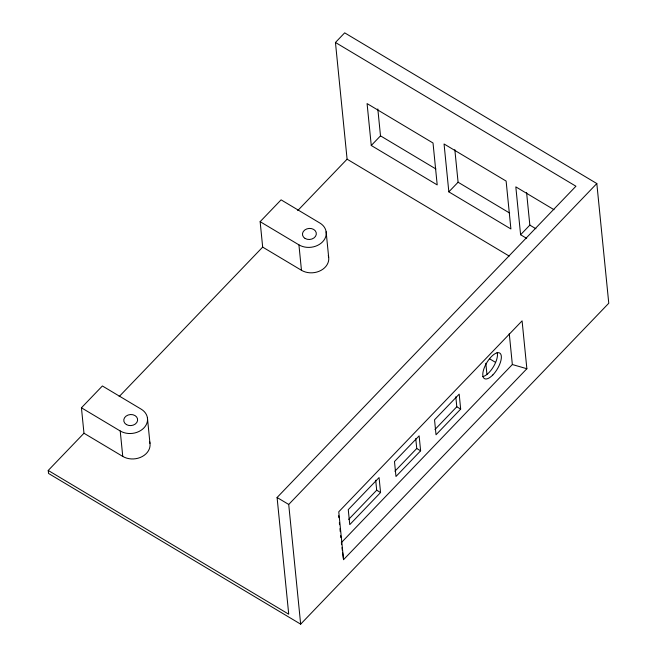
<?xml version="1.0" encoding="UTF-8"?>
<svg xmlns="http://www.w3.org/2000/svg" width="657" height="657" viewBox="0 0 657 657"><rect width="100%" height="100%" fill="white"/><g stroke="black" fill="none" stroke-linecap="round" stroke-linejoin="round"><path stroke-width="0.99" d="M297.728 210.593L347.093 159.183L335.448 42.475L344.687 32.85L596.819 183.549L608.768 303.247L300.66 624.15L48.536 473.451L48.232 470.453L83.973 433.234L81.435 407.792L102.385 385.971L141.173 409.155A16.877 13.419 -5.7 0 1 143.891 427.953A16.877 13.419 -5.7 0 1 120.223 430.984L81.435 407.792M260.139 221.672L281.089 199.851L319.877 223.035A16.877 13.419 -5.7 0 1 322.587 241.833A16.877 13.419 -5.7 0 1 298.927 244.856L260.139 221.672L262.677 247.106L119.139 396.606M371.262 145.484L367.082 103.592L433.02 143.004L437.201 184.904L371.262 145.484L380.502 135.859L377.816 108.931M448.838 191.86L444.058 143.982L506.12 181.077L510.9 228.956L448.838 191.86L458.085 182.227L454.825 149.632M526.676 238.384L520.599 234.746L529.838 225.121L526.586 192.526M48.232 470.453L288.727 614.205L277.082 497.497L575.934 186.227L335.448 42.475M300.66 624.15L288.719 504.453L596.819 183.549M348.678 519.383L376.691 490.212L375.697 480.234M394.914 471.233L416.743 448.493L415.75 438.523M434.967 429.514L456.796 406.773L455.802 396.803M380.567 492.528L349.762 524.623L348.267 509.66L379.073 477.565L380.567 492.528L376.691 490.212M420.62 450.809L395.974 476.481L394.479 461.526L419.125 435.854L420.62 450.809L416.743 448.493M460.672 409.097L436.026 434.77L434.532 419.807L459.186 394.134L460.672 409.097L456.796 406.773M509.265 333.6L512.345 364.528L341.353 542.625L341.607 544.628M343.545 559.665L526.865 368.733L522.085 320.854L338.766 511.787L343.545 559.665L342.642 552.652M512.345 364.528L526.865 368.733M554.032 209.706L515.819 186.867L520.599 234.746M380.502 135.859L435.895 168.972M458.085 182.227L509.651 213.057M529.838 225.121L535.923 228.759M347.093 159.183L509.183 256.066M489.424 358.722L495.452 362.327M262.677 247.106L301.464 270.29A16.877 13.419 -5.7 0 0 321.059 270.356A16.877 13.419 -5.7 0 0 328.278 255.524M277.082 497.497L288.719 504.453M83.973 433.234L122.76 456.418A16.877 13.419 -5.7 0 0 142.364 456.475A16.877 13.419 -5.7 0 0 149.582 441.652M341.993 547.634L342.387 550.64M485.819 363.272L486.944 374.457M326.135 231.806L328.672 257.24M338.667 515.696L338.864 517.691M339.357 522.676L339.562 524.672M339.956 528.663L340.26 531.653M340.655 535.644L340.852 537.64M298.927 244.856L301.464 270.29M147.431 417.926L149.968 443.36M120.223 430.984L122.76 456.418M497.135 352.464A14.889 6.151 -59.1 0 1 493.391 366.803A14.889 6.151 -59.1 0 1 482.542 376.642M492.807 374.966A14.889 6.151 -59.1 0 0 499.722 353.055A14.889 6.151 -59.1 0 0 483.683 369.456A14.889 6.151 -59.1 0 0 492.807 374.966M305.086 238.442A6.948 5.527 -5.7 0 0 316.263 234.508A6.948 5.527 -5.7 0 0 306.852 228.891A6.948 5.527 -5.7 0 0 305.086 238.442M126.39 424.562A6.948 5.527 -5.7 0 0 137.559 420.636A6.948 5.527 -5.7 0 0 128.156 415.01A6.948 5.527 -5.7 0 0 126.39 424.562"/></g></svg>
